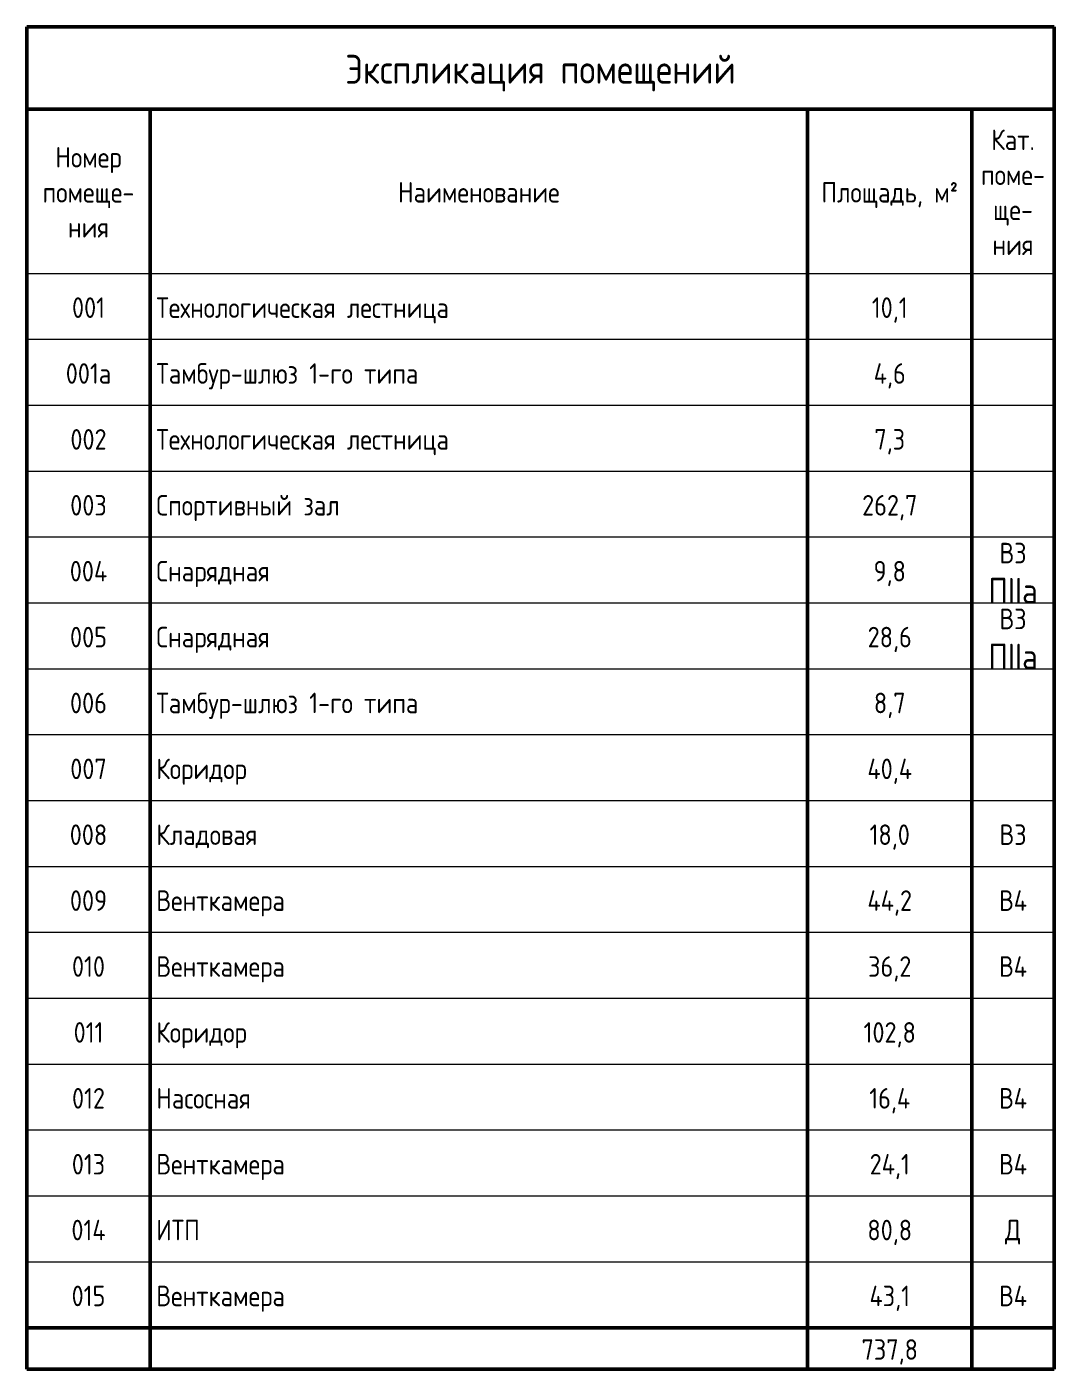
# Model space of a CAD drawing. Header units: millimetres. Extents: x -32 to 417638015, y -35 to 175284279.
# Drawn here: x 416202742 to 416215243, y 175258344 to 175274679 of the extents above; entities that cross this region are included whole.
import ezdxf

# ---------------------------------------------------------------- set-up
doc = ezdxf.new("R2010")
doc.units = ezdxf.units.MM
doc.layers.add('Графика', color=7, linetype='Continuous', lineweight=20)
doc.layers.add('Линии', color=7, linetype='Continuous', lineweight=9, true_color=0x00a600)
doc.styles.add('GOST Common_10', font='GOST_Common.ttf', dxfattribs={"width": 0.9, "height": 3.5})
doc.styles.add('GOST Common_11', font='GOST_Common.ttf', dxfattribs={"width": 0.9, "height": 2.5})

msp = doc.modelspace()

# ---------------------------------------------------------------- linework, layer by layer
at = {"layer": 'Линии', "color": 7, "lineweight": 50}
for p, q in [((416202742, 175274679), (416202742, 175273679)), ((416215243, 175274679), (416202742, 175274679)), ((416215243, 175273679), (416215243, 175274679)), ((416202742, 175273679), (416202742, 175258344)), ((416202742, 175273679), (416215243, 175273679)), ((416204242, 175273679), (416204242, 175271675)), ((416212242, 175273679), (416212242, 175271675)), ((416214242, 175273679), (416214242, 175271675)), ((416215242, 175273679), (416215242, 175271675)), ((416215243, 175273679), (416215243, 175258344)), ((416204242, 175271675), (416204242, 175270873)), ((416212242, 175271675), (416212242, 175270873)), ((416214242, 175271675), (416214242, 175270873)), ((416215242, 175271675), (416215242, 175270873)), ((416204242, 175270873), (416204242, 175270071)), ((416212242, 175270873), (416212242, 175270071)), ((416214242, 175270873), (416214242, 175270071)), ((416215242, 175270873), (416215242, 175270071)), ((416204242, 175270071), (416204242, 175269269)), ((416212242, 175270071), (416212242, 175269269)), ((416214242, 175270071), (416214242, 175269269)), ((416215242, 175270071), (416215242, 175269269)), ((416204242, 175269269), (416204242, 175268467)), ((416212242, 175269269), (416212242, 175268467)), ((416214242, 175269269), (416214242, 175268467)), ((416215242, 175269269), (416215242, 175268467)), ((416204242, 175268467), (416204242, 175267665)), ((416212242, 175268467), (416212242, 175267665)), ((416214242, 175268467), (416214242, 175267665)), ((416215242, 175268467), (416215242, 175267665)), ((416204242, 175267665), (416204242, 175266864)), ((416212242, 175267665), (416212242, 175266864)), ((416214242, 175267665), (416214242, 175266864)), ((416215242, 175267665), (416215242, 175266864)), ((416204242, 175266864), (416204242, 175266062)), ((416212242, 175266864), (416212242, 175266062)), ((416214242, 175266864), (416214242, 175266062)), ((416215242, 175266864), (416215242, 175266062)), ((416204242, 175266062), (416204242, 175265260)), ((416212242, 175266062), (416212242, 175265260)), ((416214242, 175266062), (416214242, 175265260)), ((416215242, 175266062), (416215242, 175265260)), ((416204242, 175265260), (416204242, 175264458)), ((416212242, 175265260), (416212242, 175264458)), ((416214242, 175265260), (416214242, 175264458)), ((416215242, 175265260), (416215242, 175264458)), ((416204242, 175264458), (416204242, 175263656)), ((416212242, 175264458), (416212242, 175263656)), ((416214242, 175264458), (416214242, 175263656)), ((416215242, 175264458), (416215242, 175263656)), ((416204242, 175263656), (416204242, 175262854)), ((416212242, 175263656), (416212242, 175262854)), ((416214242, 175263656), (416214242, 175262854)), ((416215242, 175263656), (416215242, 175262854)), ((416204242, 175262854), (416204242, 175262053)), ((416212242, 175262854), (416212242, 175262053)), ((416214242, 175262854), (416214242, 175262053)), ((416215242, 175262854), (416215242, 175262053)), ((416204242, 175262053), (416204242, 175261251)), ((416212242, 175262053), (416212242, 175261251)), ((416214242, 175262053), (416214242, 175261251)), ((416215242, 175262053), (416215242, 175261251)), ((416204242, 175261251), (416204242, 175260449)), ((416212242, 175261251), (416212242, 175260449)), ((416214242, 175261251), (416214242, 175260449)), ((416215242, 175261251), (416215242, 175260449)), ((416204242, 175260449), (416204242, 175259647)), ((416212242, 175260449), (416212242, 175259647)), ((416214242, 175260449), (416214242, 175259647)), ((416215242, 175260449), (416215242, 175259647)), ((416204242, 175259647), (416204242, 175258845)), ((416212242, 175259647), (416212242, 175258845)), ((416214242, 175259647), (416214242, 175258845)), ((416215242, 175259647), (416215242, 175258845)), ((416204242, 175258845), (416202742, 175258845)), ((416212242, 175258845), (416204242, 175258845)), ((416204242, 175258845), (416204242, 175258344)), ((416214242, 175258845), (416212242, 175258845)), ((416212242, 175258845), (416212242, 175258344)), ((416215242, 175258845), (416214242, 175258845)), ((416214242, 175258845), (416214242, 175258344)), ((416215242, 175258845), (416215242, 175258344)), ((416215243, 175258344), (416202742, 175258344))]:
    msp.add_line(p, q, dxfattribs=at)
at = {"layer": 'Линии', "color": 7, "lineweight": 20}
for p, q in [((416204242, 175271675), (416202742, 175271675)), ((416212242, 175271675), (416204242, 175271675)), ((416214242, 175271675), (416212242, 175271675)), ((416215242, 175271675), (416214242, 175271675)), ((416204242, 175270873), (416202742, 175270873)), ((416212242, 175270873), (416204242, 175270873)), ((416214242, 175270873), (416212242, 175270873)), ((416215242, 175270873), (416214242, 175270873)), ((416204242, 175270071), (416202742, 175270071)), ((416212242, 175270071), (416204242, 175270071)), ((416214242, 175270071), (416212242, 175270071)), ((416215242, 175270071), (416214242, 175270071)), ((416204242, 175269269), (416202742, 175269269)), ((416212242, 175269269), (416204242, 175269269)), ((416214242, 175269269), (416212242, 175269269)), ((416215242, 175269269), (416214242, 175269269)), ((416204242, 175268467), (416202742, 175268467)), ((416212242, 175268467), (416204242, 175268467)), ((416214242, 175268467), (416212242, 175268467)), ((416215242, 175268467), (416214242, 175268467)), ((416204242, 175267665), (416202742, 175267665)), ((416212242, 175267665), (416204242, 175267665)), ((416214242, 175267665), (416212242, 175267665)), ((416215242, 175267665), (416214242, 175267665)), ((416204242, 175266864), (416202742, 175266864)), ((416212242, 175266864), (416204242, 175266864)), ((416214242, 175266864), (416212242, 175266864)), ((416215242, 175266864), (416214242, 175266864)), ((416204242, 175266062), (416202742, 175266062)), ((416212242, 175266062), (416204242, 175266062)), ((416214242, 175266062), (416212242, 175266062)), ((416215242, 175266062), (416214242, 175266062)), ((416204242, 175265260), (416202742, 175265260)), ((416212242, 175265260), (416204242, 175265260)), ((416214242, 175265260), (416212242, 175265260)), ((416215242, 175265260), (416214242, 175265260)), ((416204242, 175264458), (416202742, 175264458)), ((416212242, 175264458), (416204242, 175264458)), ((416214242, 175264458), (416212242, 175264458)), ((416215242, 175264458), (416214242, 175264458)), ((416204242, 175263656), (416202742, 175263656)), ((416212242, 175263656), (416204242, 175263656)), ((416214242, 175263656), (416212242, 175263656)), ((416215242, 175263656), (416214242, 175263656)), ((416204242, 175262854), (416202742, 175262854)), ((416212242, 175262854), (416204242, 175262854)), ((416214242, 175262854), (416212242, 175262854)), ((416215242, 175262854), (416214242, 175262854)), ((416204242, 175262053), (416202742, 175262053)), ((416212242, 175262053), (416204242, 175262053)), ((416214242, 175262053), (416212242, 175262053)), ((416215242, 175262053), (416214242, 175262053)), ((416204242, 175261251), (416202742, 175261251)), ((416212242, 175261251), (416204242, 175261251)), ((416214242, 175261251), (416212242, 175261251)), ((416215242, 175261251), (416214242, 175261251)), ((416204242, 175260449), (416202742, 175260449)), ((416212242, 175260449), (416204242, 175260449)), ((416214242, 175260449), (416212242, 175260449)), ((416215242, 175260449), (416214242, 175260449)), ((416204242, 175259647), (416202742, 175259647)), ((416212242, 175259647), (416204242, 175259647)), ((416214242, 175259647), (416212242, 175259647)), ((416215242, 175259647), (416214242, 175259647))]:
    msp.add_line(p, q, dxfattribs=at)

# ---------------------------------------------------------------- texts
at = {"layer": 'Графика', "line_spacing_factor": 1.022761}
for s, insert, char_height, width, attachment_point, style in [('Экспликация помещений', (416208992, 175274338), 350, 5600.44, 2, 'GOST Common_10'), ('Кат.\\Pпоме-\\Pще-\\Pния', (416214742, 175273430), 250, 924.18, 2, 'GOST Common_11'), ('Номер\\Pпомеще-\\Pния', (416203492, 175273217), 250, 1418.03, 2, 'GOST Common_11'), ('Наименование', (416208242, 175272791), 250, 2353.32, 2, 'GOST Common_11'), ('Площадь, м\\fGOST Common|b0|i0|c238|p34|;\\W.9;²', (416213242, 175272791), 250, 2009.37, 2, 'GOST Common_11'), ('001', (416203492, 175271387), 250, 509.89, 2, 'GOST Common_11'), ('Технологическая лестница', (416204317, 175271387), 250, 4510.53, 1, 'GOST Common_11'), ('10,1', (416213242, 175271387), 250, 552.12, 2, 'GOST Common_11'), ('001а', (416203492, 175270586), 250, 724.1, 2, 'GOST Common_11'), ('Тамбур-шлюз 1-го типа', (416204317, 175270586), 250, 3937.28, 1, 'GOST Common_11'), ('4,6', (416213242, 175270586), 250, 494.8, 2, 'GOST Common_11'), ('002', (416203492, 175269784), 250, 561.18, 2, 'GOST Common_11'), ('Технологическая лестница', (416204317, 175269784), 250, 4510.53, 1, 'GOST Common_11'), ('7,3', (416213242, 175269784), 250, 467.65, 2, 'GOST Common_11'), ('003', (416203492, 175268982), 250, 561.18, 2, 'GOST Common_11'), ('Спортивный зал', (416204317, 175268982), 250, 2621.84, 1, 'GOST Common_11'), ('262,7', (416213242, 175268982), 250, 841.76, 2, 'GOST Common_11'), ('В3\\P{\\H1.25x;ПIIa}', (416214742, 175268400), 250, 401.27, 2, 'GOST Common_11'), ('004', (416203492, 175268180), 250, 588.33, 2, 'GOST Common_11'), ('Снарядная', (416204317, 175268180), 250, 1737.84, 1, 'GOST Common_11'), ('9,8', (416213242, 175268180), 250, 467.65, 2, 'GOST Common_11'), ('В3\\P{\\H1.25x;ПIIa}', (416214742, 175267599), 250, 401.27, 2, 'GOST Common_11'), ('005', (416203492, 175267378), 250, 561.18, 2, 'GOST Common_11'), ('Снарядная', (416204317, 175267378), 250, 1737.84, 1, 'GOST Common_11'), ('28,6', (416213242, 175267378), 250, 654.71, 2, 'GOST Common_11'), ('006', (416203492, 175266576), 250, 561.18, 2, 'GOST Common_11'), ('Тамбур-шлюз 1-го типа', (416204317, 175266576), 250, 3937.28, 1, 'GOST Common_11'), ('8,7', (416213242, 175266576), 250, 467.65, 2, 'GOST Common_11'), ('007', (416203492, 175265774), 250, 561.18, 2, 'GOST Common_11'), ('Коридор', (416204317, 175265774), 250, 1336.56, 1, 'GOST Common_11'), ('40,4', (416213242, 175265774), 250, 709.01, 2, 'GOST Common_11'), ('008', (416203492, 175264973), 250, 561.18, 2, 'GOST Common_11'), ('Кладовая', (416204317, 175264973), 250, 1577.93, 1, 'GOST Common_11'), ('18,0', (416213242, 175264973), 250, 603.41, 2, 'GOST Common_11'), ('В3', (416214742, 175264973), 250, 401.27, 2, 'GOST Common_11'), ('009', (416203492, 175264171), 250, 561.18, 2, 'GOST Common_11'), ('Венткамера', (416204317, 175264171), 250, 2033.51, 1, 'GOST Common_11'), ('44,2', (416213242, 175264171), 250, 709.01, 2, 'GOST Common_11'), ('В4', (416214742, 175264171), 250, 428.42, 2, 'GOST Common_11'), ('010', (416203492, 175263369), 250, 509.89, 2, 'GOST Common_11'), ('Венткамера', (416204317, 175263369), 250, 2033.51, 1, 'GOST Common_11'), ('36,2', (416213242, 175263369), 250, 654.71, 2, 'GOST Common_11'), ('В4', (416214742, 175263369), 250, 428.42, 2, 'GOST Common_11'), ('011', (416203492, 175262567), 250, 458.6, 2, 'GOST Common_11'), ('Коридор', (416204317, 175262567), 250, 1336.56, 1, 'GOST Common_11'), ('102,8', (416213242, 175262567), 250, 790.47, 2, 'GOST Common_11'), ('012', (416203492, 175261765), 250, 509.89, 2, 'GOST Common_11'), ('Насосная', (416204317, 175261765), 250, 1529.66, 1, 'GOST Common_11'), ('16,4', (416213242, 175261765), 250, 630.57, 2, 'GOST Common_11'), ('В4', (416214742, 175261765), 250, 428.42, 2, 'GOST Common_11'), ('013', (416203492, 175260963), 250, 509.89, 2, 'GOST Common_11'), ('Венткамера', (416204317, 175260963), 250, 2033.51, 1, 'GOST Common_11'), ('24,1', (416213242, 175260963), 250, 630.57, 2, 'GOST Common_11'), ('В4', (416214742, 175260963), 250, 428.42, 2, 'GOST Common_11'), ('014', (416203492, 175260162), 250, 537.04, 2, 'GOST Common_11'), ('ИТП', (416204317, 175260162), 250, 642.64, 1, 'GOST Common_11'), ('80,8', (416213242, 175260162), 250, 654.71, 2, 'GOST Common_11'), ('\\fGOST Common|b0|i0|c204|p34|;\\W.9;Д', (416214742, 175260162), 250, 241.37, 2, 'GOST Common_11'), ('015', (416203492, 175259360), 250, 509.89, 2, 'GOST Common_11'), ('Венткамера', (416204317, 175259360), 250, 2033.51, 1, 'GOST Common_11'), ('43,1', (416213242, 175259360), 250, 630.57, 2, 'GOST Common_11'), ('В4', (416214742, 175259360), 250, 428.42, 2, 'GOST Common_11'), ('737,8', (416213242, 175258708), 250, 841.76, 2, 'GOST Common_11')]:
    msp.add_mtext(s, dxfattribs=dict(at, insert=insert, char_height=char_height, width=width, attachment_point=attachment_point, style=style))

doc.saveas('drawing.dxf')
